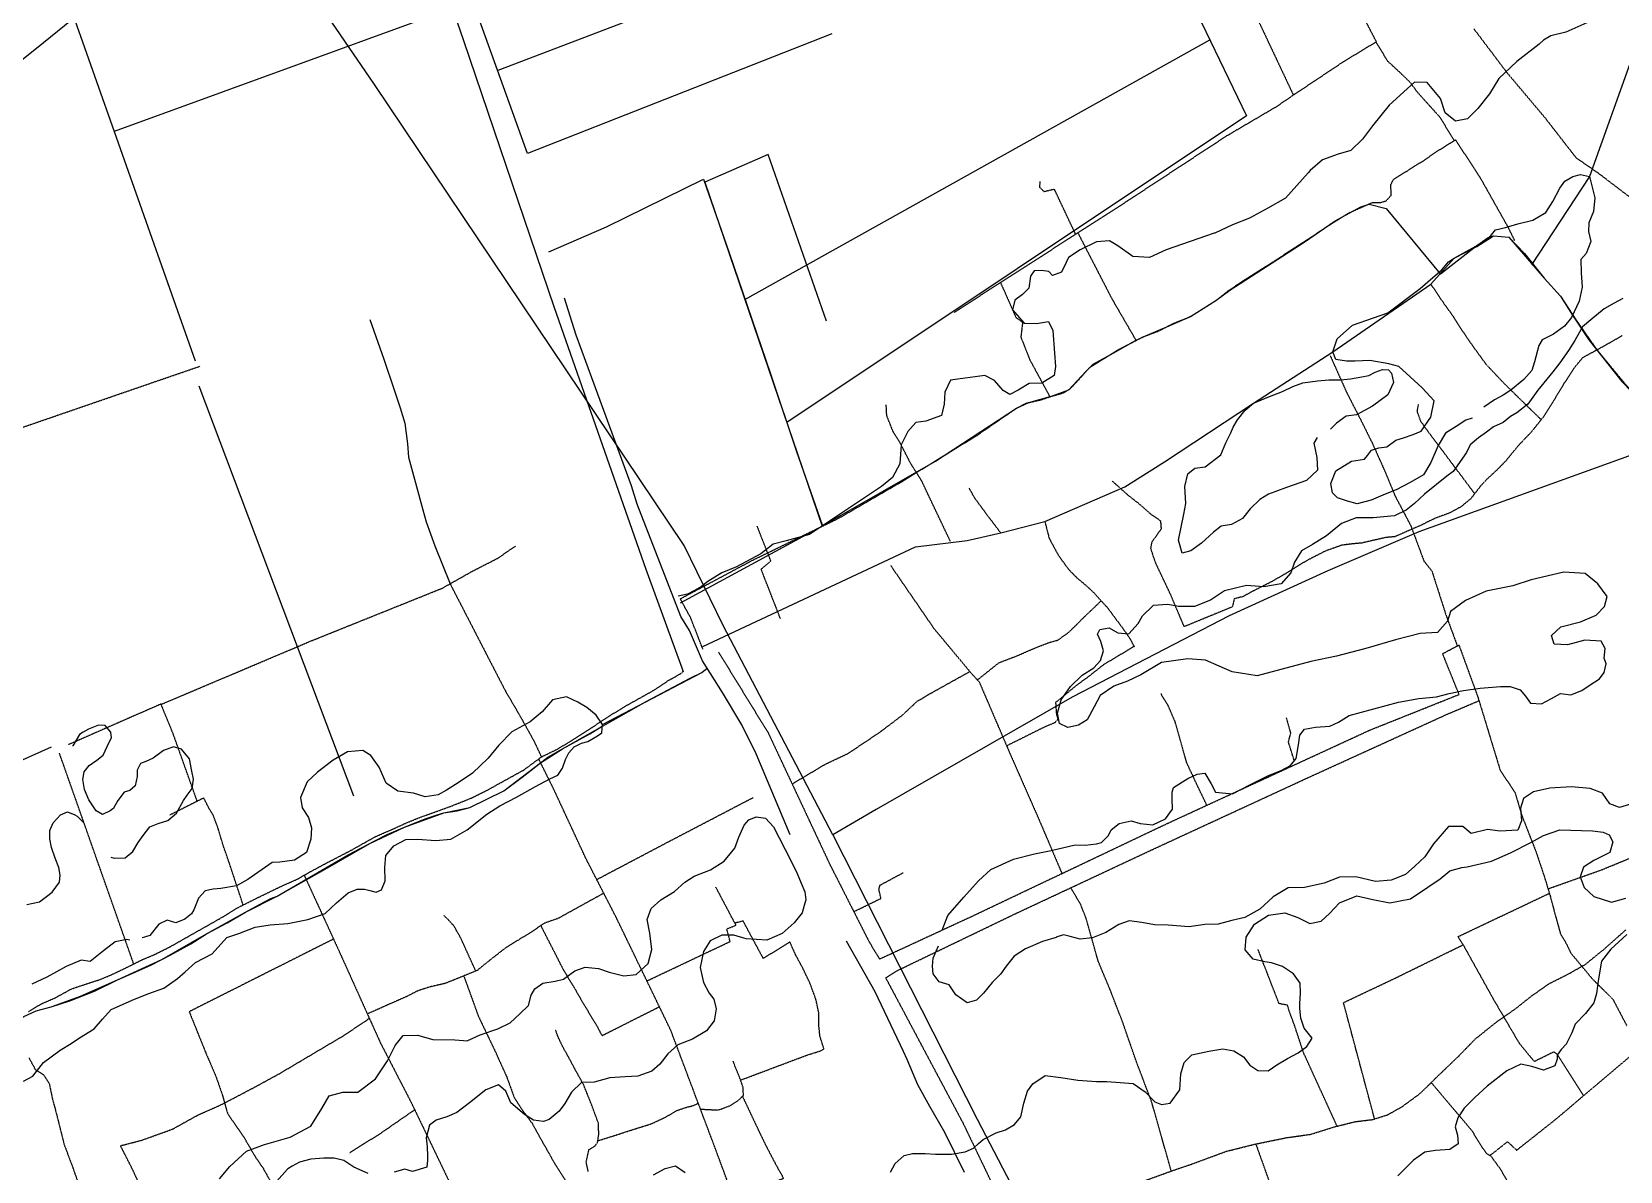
# Model space of a CAD drawing. Header units: inches. Extents: x 656613 to 663183, y 2250019 to 2254699.
# Drawn here: x 660230 to 662149, y 2251417 to 2252794 of the extents above; entities that cross this region are included whole.
import ezdxf

# ---------------------------------------------------------------- set-up
doc = ezdxf.new("R2010")
doc.units = ezdxf.units.IN
doc.header["$MEASUREMENT"] = 0
doc.linetypes.add('DASHED', pattern=[0.75, 0.5, -0.25])

msp = doc.modelspace()

# ---------------------------------------------------------------- linework, layer by layer
at = {"color": 4, "linetype": 'Continuous'}
for p, q in [((660249.2, 2252900.68), (660427.68, 2252396.09)), ((661163.8, 2252888.2), (660793.32, 2252746.77)), ((661091.74, 2252469.93), (661653.7, 2252783.92)), ((660431.97, 2252365.87), (660618.74, 2251870.36)), ((661025.89, 2252012.51), (661039.64, 2252019.28))]:
    msp.add_line(p, q, dxfattribs=at)
at = {"color": 7, "linetype": 'Continuous'}
for points in [[(659192.99, 2251953.27), (659738.78, 2252375.66), (660244.2, 2252780.6), (660330.91, 2252850.96), (660480.37, 2252970.75), (660234.54, 2253303.02), (660110.69, 2253488.84), (660027.63, 2253635.82), (659864.03, 2253927.49), (659631.25, 2254336.35)], [(660351.67, 2253826.43), (660405.2, 2253681.44), (660439.07, 2253592.67), (660486.68, 2253494.39), (660557.69, 2253341.67), (660604.2, 2253211.94), (660751.89, 2252782.88), (660861.31, 2252460.39), (660972.05, 2252144.24), (661017.11, 2252020.5)], [(662358.76, 2253030.21), (662251.82, 2252922.32), (662165.16, 2252766.22), (662112.21, 2252618.68), (662042.4, 2252512.12)], [(661198.19, 2251823.2), (661065.61, 2252076.37), (661018.34, 2252172.88), (660644.42, 2252729.72), (660479.81, 2252970.3)], [(660854.86, 2252527.83), (660924.55, 2252558.08), (661041.99, 2252615.46), (661072.78, 2252526.41), (661122.59, 2252380.11)], [(661767.38, 2252539.45), (661804.88, 2252565.1), (661835.98, 2252582.17), (661846.16, 2252585.15), (661866.72, 2252579.94), (661931.87, 2252501.06), (661932.13, 2252501.06), (661976.28, 2252535.31), (661989.8, 2252545.12), (661996.42, 2252546.86), (662014.72, 2252545.47), (662033.67, 2252525.54), (662057.4, 2252495.94), (662077.11, 2252474.23), (662091.99, 2252451.28), (662111.65, 2252421.19), (662151.54, 2252371.17), (662186.42, 2252334.89)], [(661041.14, 2252050.98), (661297.89, 2252171.2), (661360.56, 2252178.72), (661400.92, 2252188.17), (661454.18, 2252202.03), (661551.07, 2252243.89), (661598.7, 2252273.98), (661706.4, 2252344.78), (661802.22, 2252406.82), (661920.82, 2252488.5), (661948.87, 2252520.03), (661989.38, 2252542.6), (661996.42, 2252546.86), (662014.72, 2252545.47), (662057.4, 2252495.94), (662077.11, 2252474.23), (662111.65, 2252421.19), (662121.72, 2252408.97)], [(661503.77, 2252382.98), (661512.72, 2252392.06), (661536.93, 2252405.1), (661563.95, 2252420.42), (661577.96, 2252427.18), (661601.65, 2252437.18), (661630.43, 2252449.69), (661661.03, 2252468.79), (661677.87, 2252481.37), (661767.38, 2252539.45)], [(660954.94, 2252245.13), (660887.79, 2252427.07), (660874.05, 2252471.58)], [(663158.35, 2252214.33), (662563.37, 2252426.65), (661906.06, 2252189.46), (661796.02, 2252142.44), (661677.05, 2252087.88), (661487.46, 2251989.6), (661250.44, 2251854.08), (661198.19, 2251823.2), (661372.47, 2251479.92), (661524.65, 2251187.57), (661602.68, 2251048.49), (661767.86, 2250671.06), (661926.8, 2250318.31), (662027.93, 2250073.5)], [(661122.59, 2252380.11), (661153.61, 2252287.51), (661185.41, 2252196.68), (661322.02, 2252274.74), (661420.19, 2252338.84), (661434.71, 2252345.85), (661463.47, 2252353.54), (661483.07, 2252360.77), (661503.77, 2252382.98)], [(661014.38, 2252087.12), (660961.69, 2252223.01), (660954.94, 2252245.13)], [(661087.99, 2251956.19), (661064.96, 2251995.21), (661040.41, 2252033.7), (661024.7, 2252070.04), (661014.38, 2252087.12)], [(660919.57, 2251956.75), (661039.64, 2252019.28), (661046.15, 2252024.7)], [(660526.76, 2251749.07), (660584.66, 2251781.66), (660638.58, 2251812.68), (660680.41, 2251832.53), (660727.91, 2251850.04), (660759.58, 2251856.13), (660800.42, 2251876.59), (660845.03, 2251910.35), (660871.24, 2251927.25), (660904.49, 2251945.35), (660919.43, 2251954.43)], [(661146.66, 2251823.48), (661105.61, 2251921.15), (661087.99, 2251956.19)], [(660185.88, 2251581.55), (660220.38, 2251603.77), (660235.51, 2251610.61), (660253.48, 2251615.47), (660289.12, 2251628.26), (660333.76, 2251648.23), (660387.32, 2251672.62), (660441.36, 2251703.52), (660488.45, 2251729.92), (660526.76, 2251749.07)], [(661283.52, 2251561.65), (661249.26, 2251633.78), (661214.67, 2251694.97)], [(661357.17, 2251415.2), (661333.48, 2251463.61), (661315.4, 2251495.08), (661300.98, 2251521.28), (661288.01, 2251551.82), (661283.52, 2251561.65)]]:
    msp.add_lwpolyline(points, dxfattribs=at)
at = {"color": 4, "linetype": 'Continuous'}
for points in [[(661196.82, 2252791.21), (660829.33, 2252646.6), (660735.06, 2252908.85), (660640.79, 2253172.87), (660561.81, 2253398.23), (660548.55, 2253435.62), (660536.29, 2253440.07)], [(660231.45, 2253184.72), (660557.72, 2253299.54), (660639.72, 2253069.6), (660724.74, 2252832.54), (660729.23, 2252818.55), (660329.64, 2252673.25)], [(661610.98, 2252872.71), (661697.9, 2252692.02), (661142.36, 2252321.54)], [(661190.24, 2252443.95), (661119.74, 2252645.41), (661043.4, 2252611.66), (661185.07, 2252196.33), (661013.43, 2252103.2)], [(660638.62, 2252445.91), (660655.37, 2252398.1), (660668.11, 2252360.97), (660675.1, 2252339.1), (660680.83, 2252320.54), (660684, 2252295.91), (660685.18, 2252279.41), (660693.64, 2252248.65), (660702.6, 2252215.86), (660706.84, 2252201.62), (660717.09, 2252172.37), (660735.63, 2252126.63)], [(660220.38, 2251603.77), (660235.51, 2251610.61), (660253.48, 2251615.47), (660276.23, 2251622.94), (660306.03, 2251634.58), (660333.76, 2251648.23), (660353.19, 2251656.41), (660373.88, 2251665.88), (660397.31, 2251677.93), (660422.24, 2251691.79), (660441.36, 2251703.52), (660466.29, 2251717.13), (660488.45, 2251729.92), (660505.32, 2251739.08), (660519.18, 2251746.41), (660526.76, 2251749.07), (660612.6, 2251798.95), (660644.85, 2251815.97), (660659.46, 2251823.56), (660680.41, 2251832.53), (660705.41, 2251842.58), (660719.82, 2251847.38), (660727.91, 2251850.04), (660744.14, 2251852.33), (660759.58, 2251856.13), (660800.42, 2251876.59), (660822.76, 2251892.95), (660853.62, 2251917.06), (660871.24, 2251927.25), (660972.72, 2251984.49), (661025.89, 2252012.51)], [(660253.62, 2251929.05), (660009.67, 2251820.09), (659807.82, 2251728.86)]]:
    msp.add_lwpolyline(points, dxfattribs=at)
at = {"color": 7, "linetype": 'DASHED'}
for points in [[(661344.66, 2252454.58), (661553.61, 2252588.94), (661673.9, 2252667.82), (661734.53, 2252703.45), (661753.65, 2252716.52), (661815.08, 2252757.47), (661854.83, 2252781.57), (661820.91, 2252846.77), (661791.06, 2252914.74), (661768.42, 2252954.23), (661703.7, 2252915.07), (661669.58, 2252897.28), (661754.53, 2252717.11)], [(661972.5, 2252797.28), (662012.34, 2252744.48), (662059.02, 2252689.09), (662096.09, 2252641.37), (662122.15, 2252623.43), (662160.84, 2252593.98), (662207.53, 2252540.37), (662285.25, 2252448.21), (662338.44, 2252376.53), (662364.76, 2252358.84), (662413.13, 2252285.92), (662478.52, 2252215.42), (662538.85, 2252147.75), (662630.23, 2252044.58), (662700.42, 2251966.69), (662708.76, 2251959.27), (662717.88, 2251955.91), (662727.77, 2251952.54), (662735.37, 2251948.43), (662754.61, 2251937.38), (662781.97, 2251923.74)], [(661854.18, 2252781.18), (661868.41, 2252758.13), (661885.34, 2252742.54), (661895.45, 2252732.57), (661905.03, 2252719.82), (661931.53, 2252690.45), (661948.84, 2252661.94)], [(661041.08, 2252047.6), (661026.3, 2252085.51), (661013.74, 2252108.43), (661100.56, 2252154.78), (661204.67, 2252205.58), (661280.83, 2252249.72), (661372.28, 2252305.94), (661418.67, 2252337.86), (661431.66, 2252344.87), (661449.96, 2252349.06), (661460.39, 2252352.54), (661476.41, 2252357.26), (661484.82, 2252362.28), (661494.78, 2252372.61), (661508.06, 2252387.75), (661525.64, 2252398.54), (661544.24, 2252410.09), (661573.27, 2252425.12), (661591.85, 2252432.1), (661609.93, 2252441.37), (661629.52, 2252449.1), (661660.61, 2252468.43), (661675.4, 2252480.26), (661691.46, 2252491.06), (661722.8, 2252510.9), (661808.44, 2252566.66), (661822.2, 2252574.95), (661850.2, 2252587.45), (661860.36, 2252587.38), (661866.72, 2252589.37), (661872.6, 2252595.92), (661872.41, 2252609.12), (661875.5, 2252615.19), (661894.1, 2252626.74), (661913.98, 2252639.3), (661926.47, 2252648.1), (661938.19, 2252655.38), (661944.31, 2252659.15), (661950.42, 2252662.91), (661979.64, 2252618.3), (662014.34, 2252556.64), (662021.88, 2252540.86)], [(661491.38, 2252548.93), (661465.83, 2252603.23), (661453.37, 2252600.27), (661448.07, 2252605.64), (661448.62, 2252612.74)], [(661494.12, 2252550.69), (661535.18, 2252471.06), (661564.48, 2252420.57)], [(661400.65, 2252490.58), (661419.28, 2252448.49), (661427.37, 2252442.6), (661425.24, 2252424.6), (661436.26, 2252396.86), (661460.39, 2252352.54)], [(662053.92, 2252324.91), (662010, 2252367.85), (661987.52, 2252391.6), (661964.34, 2252423.74), (661948.22, 2252448.97), (661936.63, 2252465.04), (661920.82, 2252488.5)], [(662151.78, 2252426.27), (662130.13, 2252413.98), (662124.27, 2252410.73), (662103.89, 2252399.7), (662094.17, 2252387.83), (662081.36, 2252368.38), (662069.83, 2252349.17), (662057.53, 2252329.45), (662042.7, 2252310.77), (662026.6, 2252293.88), (662011.52, 2252275.45), (662001.3, 2252264.87), (661989.3, 2252253.78), (661980.62, 2252244.7), (661969.36, 2252229.81), (661956.86, 2252219.49), (661942.34, 2252211.72), (661926.31, 2252205.99), (661918.42, 2252202.24), (661909.25, 2252197.48), (661902.12, 2252194.48), (661877.17, 2252183.48), (661866.25, 2252182.54), (661837.26, 2252175.89), (661827.1, 2252174.94), (661813.12, 2252173.26), (661793.53, 2252166.29), (661770.86, 2252154.77), (661743.6, 2252137.95), (661727.3, 2252128.68), (661703.61, 2252116.66), (661693.68, 2252111.14), (661683, 2252108.42), (661680.92, 2252098.79), (661622.64, 2252074.83), (661606.34, 2252113.26), (661594.8, 2252137.7), (661588.27, 2252151.45), (661585.27, 2252160.1), (661582.28, 2252169.51), (661583.84, 2252177.62), (661588.45, 2252183.68), (661595.1, 2252193.28), (661594.39, 2252202.42), (661582.5, 2252210.62), (661567.34, 2252223.92), (661556.22, 2252232.37), (661535.76, 2252250.67)], [(662396.1, 2252102.78), (662320.88, 2252186.55), (662239.36, 2252280.5), (662157.04, 2252366.09), (662121.72, 2252408.97), (662097.02, 2252444.41)], [(659649.83, 2252106.85), (659684.41, 2252119.27), (659811.19, 2252170.34), (659880.17, 2252194.32), (659946.6, 2252216.29), (660182.33, 2252303.05), (660433.34, 2252389.47)], [(661799.13, 2252402.01), (661818.71, 2252358.23), (661835.55, 2252325.38), (661850.11, 2252296.09), (661865.92, 2252260.71), (661877.19, 2252233.23), (661896.29, 2252197.06), (661912.31, 2252154.06), (661921.89, 2252142.07), (661938.87, 2252088.91), (661952.63, 2252051.54)], [(661340.09, 2252177.9), (661305.21, 2252251.33), (661291.87, 2252272.49), (661279.31, 2252296.93), (661271.25, 2252309.67), (661263.24, 2252329.52), (661262.55, 2252342.72)], [(661973.65, 2252235.48), (661918.25, 2252309.34), (661908.67, 2252322.6), (661904.67, 2252333.54), (661904.69, 2252337.6), (661905.74, 2252343.68)], [(661400.92, 2252188.17), (661383.44, 2252211.21), (661369.58, 2252230.09), (661362.79, 2252242.31)], [(661134.75, 2252084.5), (661111.42, 2252144.3), (661123.15, 2252154.12), (661106.62, 2252196.35)], [(661454.18, 2252202.03), (661459.45, 2252181.51), (661470.51, 2252161.14), (661483.11, 2252143.79), (661492.96, 2252133.83), (661504.58, 2252124.11), (661513.17, 2252116.18), (661519.99, 2252108.52), (661530.33, 2252097.29), (661542.68, 2252080.45), (661551.5, 2252068.47), (661557.8, 2252059.03), (661562.07, 2252050.89), (661525.13, 2252028.81), (661505.75, 2252013.46), (661494.53, 2252005.42), (661484.84, 2251997.62), (661467.24, 2251983.02), (661468.18, 2251969.06), (661469.93, 2251962.96), (661466.35, 2251958.67), (661454.64, 2251953.93), (661408.1, 2251930.78)], [(660386.45, 2251980.92), (660566.62, 2252057.16), (660726.06, 2252121.23), (660762.1, 2252141.57), (660785.06, 2252153.34), (660794.14, 2252158.04), (660806.71, 2252166.86), (660814.76, 2252172.06)], [(661268.01, 2252148.57), (661320.22, 2252072.59), (661365.37, 2252018.48), (661374.96, 2252008.01), (661413.07, 2251919.19), (661446.92, 2251842.33), (661474.92, 2251776.54)], [(660735.63, 2252126.63), (660802.39, 2251997.17), (660819.67, 2251967.71), (660830.94, 2251947.56), (660837.24, 2251935.97), (660845.99, 2251917.45)], [(661372.77, 2252010.41), (661398.7, 2252031.2), (661420.33, 2252039.42), (661440.18, 2252048.17), (661457.99, 2252055.15), (661469.94, 2252058.62), (661482.69, 2252067.67), (661492.13, 2252076.74), (661500.82, 2252085.56), (661522.31, 2252106)], [(661060.08, 2252043.9), (661120.21, 2251946), (661194.31, 2251787.87), (661241.9, 2251694.11), (661254.46, 2251673.21), (661365.05, 2251724.36), (661602.36, 2251837.07), (661847.08, 2251949.9), (661954.78, 2251992.89), (661934.89, 2252042.12), (661954.57, 2252052.57), (661977.75, 2251988.91), (662004.38, 2251901.42), (662022.39, 2251874.26), (662030.47, 2251846.95), (662047.74, 2251802.76), (662057.64, 2251773.19), (662064.64, 2251750.18), (662071.69, 2251723.61), (662077.1, 2251704.14), (662084.17, 2251692.05), (662089.96, 2251680.2), (662115.92, 2251649.09), (662140.5, 2251624.81), (662157.31, 2251592.8)], [(660226.12, 2251609.7), (660242.23, 2251619.36), (660257.62, 2251625.95), (660278.27, 2251637.2), (660298.24, 2251643.86), (660312.4, 2251648.4), (660325.27, 2251653.69), (660346.2, 2251663.67), (660363.85, 2251672.58), (660377.98, 2251678.39), (660397.39, 2251688.1), (660458.32, 2251722.59), (660478.7, 2251735.11), (660503.9, 2251747.7), (660530.38, 2251760.56), (660551.57, 2251770.04), (660565.16, 2251777.88), (660587.58, 2251789.91), (660615.55, 2251804.33), (660645.27, 2251821.05), (660664.7, 2251829.49), (660683.87, 2251838.17), (660698.77, 2251844.25), (660716.71, 2251850.63), (660737.17, 2251858.07), (660761.67, 2251867.85), (660781.08, 2251877.56), (660795.18, 2251885.4), (660824.65, 2251901.62), (660845.99, 2251917.45), (660865.4, 2251926.9), (660885.28, 2251938.9), (660907.41, 2251953.22), (660927.77, 2251966.76), (660950.17, 2251980.32), (660970.82, 2251991.83), (660981.39, 2251997.84), (660991.2, 2252004.34), (661000.25, 2252010.33), (661007.81, 2252014.26), (661013.85, 2252017.91), (661017.11, 2252020.5)], [(661148.91, 2251884.74), (661188.83, 2251908.56), (661215.81, 2251921.31), (661237.21, 2251935.37), (661256.32, 2251948.44), (661267.03, 2251956.48), (661282.58, 2251968.3), (661299.68, 2251984.43), (661313.95, 2251992.95), (661363.61, 2252020.59)], [(661276.06, 2251659.31), (661416.91, 2251727.16), (661584.31, 2251805.56), (661771.19, 2251891.88), (661940.41, 2251969.06), (661978.84, 2251985.33)], [(661649.96, 2251859.01), (661637.33, 2251885.42), (661625.79, 2251910.12), (661618.82, 2251934.53), (661611.59, 2251960.21), (661602.57, 2251980.82), (661594.26, 2251994.08)], [(660430.04, 2251863.86), (660400.85, 2251945.77), (660386.27, 2251981.36), (660273.99, 2251932.04)], [(661755.68, 2251912.65), (661748.58, 2251935.41), (661751.43, 2251946.3), (661746.2, 2251964.61)], [(660353.35, 2251667.28), (660285.37, 2251860.13), (660263.45, 2251922.29)], [(661133.11, 2251214.06), (661098.85, 2251329.13), (661054.66, 2251448.08), (661002.24, 2251587.22), (660936.4, 2251723.37), (660899.6, 2251794.95), (660861.09, 2251877.92), (660842.72, 2251915.02)], [(660485.56, 2251738.53), (660468.81, 2251789.35), (660461.33, 2251810.82), (660454.86, 2251832.56), (660449.55, 2251846.45), (660443.53, 2251856.77), (660438, 2251867.86), (660396.89, 2251847.19)], [(660912.8, 2251769.27), (660998.49, 2251814.44), (661101.79, 2251868.33)], [(662062.24, 2251758.05), (662127.12, 2251781.05), (662177.27, 2251801.76), (662224.89, 2251823.77), (662234.33, 2251810.46)], [(660559.35, 2251774.52), (660600.84, 2251684.17), (660651.33, 2251572.14), (660688.68, 2251499.8), (660752.76, 2251366.39), (660760.58, 2251355.58), (660767.29, 2251349.59), (660774.53, 2251342.59), (660779.06, 2251330.72), (660828.1, 2251228.82), (660874.71, 2251121.05)], [(661223.44, 2251730.48), (661256.23, 2251746.46), (661253.75, 2251757.39), (661255.05, 2251762.46), (661283.06, 2251777.49)], [(660973.45, 2251646.76), (661073.99, 2251694.42), (661069.93, 2251709.6), (661081.05, 2251714.08), (661056.63, 2251760.19)], [(661606.99, 2251417.09), (661583.49, 2251500.04), (661565.4, 2251547.77), (661547.77, 2251598.3), (661533.16, 2251635.93), (661518.86, 2251670.25), (661510.48, 2251699.59), (661504.27, 2251721.85), (661497.62, 2251739.02), (661485.67, 2251759.36)], [(660921.28, 2251752.78), (660866.21, 2251722.34), (660849.51, 2251716.5), (660833.41, 2251705.6), (660818.56, 2251696.5), (660801.19, 2251685.57), (660783.36, 2251671.6), (660768.3, 2251659.44), (660754.65, 2251653.91), (660730.14, 2251643.9), (660710.38, 2251639.29), (660696.47, 2251634.77), (660683.1, 2251627.97), (660635.66, 2251606.91)], [(661852.68, 2251480.04), (661815.09, 2251620.53), (661878.72, 2251650.67), (661959.75, 2251690.47), (661953.48, 2251700.28), (662063.89, 2251752.62)], [(660766.62, 2251658.77), (660748.31, 2251699.01), (660740.19, 2251713.37), (660733.19, 2251720.88), (660727.51, 2251726.39)], [(661086.56, 2251526.95), (661167.58, 2251557.41), (661183.02, 2251562.2), (661187.31, 2251564.55), (661182.47, 2251580.23), (661180.96, 2251594.68), (661180.98, 2251608.65), (661177.67, 2251624.34), (661170.48, 2251644.04), (661162.05, 2251661.69), (661153.38, 2251677.82), (661149.43, 2251686.39), (661146.25, 2251693.71), (661114.02, 2251673.94), (661089.61, 2251719.28), (661079.71, 2251716.6)], [(660594.77, 2251697.4), (660420.41, 2251609.63), (660440.3, 2251560.16), (660452.47, 2251531.9), (660460.48, 2251508.91), (660465.35, 2251491.21), (660466.96, 2251486.16), (660485.98, 2251458.76), (660500.64, 2251433.59), (660509.24, 2251421.27), (660554.58, 2251340.19), (660566.98, 2251313.45), (660574.96, 2251292.24), (660582.57, 2251278.39), (660596.74, 2251251.69), (660611.61, 2251260.28), (660624.28, 2251263.01), (660631.07, 2251267.68), (660642.94, 2251272.68)], [(660845.2, 2251713.58), (660872.58, 2251659.97), (660885.91, 2251638.07), (660894.56, 2251622.96), (660906.59, 2251602.83), (660911.82, 2251594.52), (660919.17, 2251580.67), (660988.52, 2251615.6)], [(661567.79, 2251402.8), (661606.99, 2251417.09), (661631.28, 2251425.32), (661673.51, 2251440.93), (661707.98, 2251449.56), (661746.78, 2251457.49), (661775.47, 2251461.47), (661776.22, 2251461.74), (661803.31, 2251470.26), (661829.16, 2251476.74), (661850.49, 2251479.33), (661868.72, 2251485.19), (661885.86, 2251494.84), (661907.49, 2251510.65), (661928.77, 2251531.53), (661954.33, 2251556.04), (661974.35, 2251576.65), (662000.22, 2251597.35), (662022.61, 2251612.92), (662043.21, 2251629.22), (662063.59, 2251643.49), (662086.56, 2251655), (662107.23, 2251666.74), (662129.59, 2251684.84), (662156.43, 2251708.61)], [(661807.38, 2251471.28), (661766.98, 2251559.63), (661756.27, 2251591.98), (661749.34, 2251610.92), (661747.45, 2251617.5), (661737.24, 2251619.38), (661711.74, 2251685.03)], [(661959.68, 2251690.43), (661996.47, 2251624.21), (662027.36, 2251571.59), (662045.54, 2251549.51), (662069.26, 2251561.28), (662073.39, 2251558.04), (662105.24, 2251508.13)], [(661276.06, 2251659.31), (661261.96, 2251650.47), (661355.43, 2251474.85), (661422.61, 2251334.9)], [(660752.12, 2251652.88), (660769.72, 2251604.36), (660790.79, 2251560.24), (660804, 2251530.98), (660813.06, 2251505.98), (660823.5, 2251489.88), (660834.69, 2251474.81), (660845.96, 2251454.41), (660856.18, 2251436.53), (660861.69, 2251426.45), (660877.54, 2251401.68)], [(660451.42, 2251195.45), (660448.97, 2251221.59), (660436.65, 2251243.5), (660418.59, 2251274.46), (660405.42, 2251301.44), (660392.99, 2251330.45), (660380.32, 2251358.45), (660367.47, 2251381.87), (660359.23, 2251403.33), (660351.84, 2251419.21), (660337.38, 2251447.69), (660362.46, 2251454.15), (660400.13, 2251467.66), (660431.12, 2251484.87), (660457.38, 2251496.43), (660475.03, 2251505.57), (660501.26, 2251519.41), (660529.49, 2251534.81), (660607.32, 2251580.9), (660638.09, 2251601.53)], [(660902.55, 2251416.64), (660900.07, 2251428.03), (660903.38, 2251443.06), (660910.44, 2251447.23), (660913.68, 2251451.34), (660915.29, 2251461.27), (660914.81, 2251474.97), (660906.02, 2251498.71), (660896.74, 2251521.68), (660885.99, 2251541.07), (660878.38, 2251555.43), (660871.56, 2251567.52), (660865.76, 2251579.88), (660863.09, 2251587.71)], [(661921.09, 2251524), (661970.05, 2251466.11), (661982.34, 2251445.97), (661988.07, 2251438.18), (661991.93, 2251435.7), (662013.28, 2251452.52), (662024.39, 2251442.27), (662071.12, 2251479.28), (662174.19, 2251566.45)], [(660226.83, 2251553.82), (660234.44, 2251539.71), (660244.21, 2251533.51), (660251.26, 2251522.95), (660255.14, 2251504.21), (660260.3, 2251484.98), (660269.31, 2251449.04), (660279.96, 2251420.75), (660289.86, 2251391.94), (660303.97, 2251361.39), (660296.81, 2251372.48)], [(661038.15, 2251491.91), (661059.8, 2251490.81), (661074.46, 2251496.36), (661084.53, 2251503.11), (661090.04, 2251508.53), (661089.62, 2251518.42), (661084.82, 2251531.81), (661080.32, 2251542.41), (661077.65, 2251549.99)], [(661088.89, 2251507.4), (661108.55, 2251465.63), (661117.51, 2251447.23), (661125.39, 2251432.11), (661131.42, 2251420.77), (661135.35, 2251414.22), (661138.51, 2251407.92), (661114.22, 2251399.69), (661116.66, 2251390.59)], [(660692.88, 2251491.06), (660651.5, 2251462.47), (660613.99, 2251438.81)], [(660914.05, 2251453.66), (660933.63, 2251459.76), (660956.4, 2251467.2), (660978.67, 2251474.13), (660996.09, 2251482.26), (661009.95, 2251490.34), (661020.83, 2251494.05), (661029.44, 2251496.21), (661035.47, 2251499.01)], [(661709.1, 2251449.79), (661734.06, 2251380.1), (661694.38, 2251363.78), (661697.56, 2251340.46), (661683.93, 2251333.91), (661631.18, 2251307.49), (661590.35, 2251299.27), (661563.47, 2251294.05), (661546.55, 2251286.44), (661533.44, 2251279.14), (661479.3, 2251260.57), (661461.25, 2251253.72)], [(662053.78, 2251288.66), (662025.23, 2251375.75), (662017.53, 2251395.44), (662010.94, 2251409.06), (662003.88, 2251420.64), (661992.53, 2251436.18)]]:
    msp.add_lwpolyline(points, dxfattribs=at)
at = {"color": 1, "linetype": 'Continuous'}
for points in [[(662108.93, 2252804.49), (662083.72, 2252793.24), (662065.66, 2252788.79), (662056.74, 2252783.27), (662051.89, 2252778.98), (662051.38, 2252778.48), (662024.6, 2252757.85), (662002.9, 2252736.92), (661991.37, 2252718.73), (661977.55, 2252700.8), (661964.79, 2252688.45), (661950.55, 2252685.5), (661937.91, 2252695.74), (661932.16, 2252712.78), (661916.01, 2252732.18), (661901.03, 2252732.79), (661870.15, 2252705.08), (661849.95, 2252680.08), (661837.93, 2252663.92), (661824.14, 2252650.06), (661808.62, 2252645.59), (661789.54, 2252638.87), (661774.99, 2252625.77), (661772.43, 2252622.99), (661745.09, 2252592.72), (661723.7, 2252580.43), (661701.54, 2252568.4), (661681.18, 2252560.42), (661659.54, 2252550.41), (661659.03, 2252550.16), (661658.77, 2252550.16)], [(661970.66, 2252326.75), (661963.03, 2252324.26), (661951.3, 2252316.47), (661938.3, 2252308.44), (661929.59, 2252293.78), (661920.59, 2252273.28), (661911.87, 2252258.11), (661895.82, 2252249.09), (661878.76, 2252240.32), (661865.27, 2252235.08), (661848.72, 2252227.84), (661831.43, 2252223.39), (661820.02, 2252226.51), (661807.85, 2252230.4), (661801.79, 2252236.53), (661799.82, 2252247.71), (661805.74, 2252262.9), (661824.86, 2252274.95), (661840.36, 2252277.13), (661844.19, 2252281.42), (661849.05, 2252288.23), (661857.96, 2252290.97), (661867.36, 2252292.17), (661878.32, 2252299.96), (661887.48, 2252302.95), (661899.44, 2252306.93), (661908.86, 2252311.18), (661920.64, 2252328.1), (661924.81, 2252347.61), (661910.16, 2252363.45), (661895.76, 2252376.74), (661882.12, 2252389.27), (661869.95, 2252392.4), (661846.86, 2252396.36), (661829.08, 2252395.47), (661818.92, 2252395.54), (661805.98, 2252397.66), (661802.22, 2252406.82), (661807.39, 2252422.52), (661826.02, 2252439.14), (661851.21, 2252448.11), (661868.51, 2252453.83), (661907.78, 2252483.26), (661923.09, 2252496.6), (661934.06, 2252505.92), (661941.99, 2252515.51), (661948.87, 2252520.03), (661976.12, 2252534.06), (661989.38, 2252542.6), (661998.58, 2252554.21), (662010.79, 2252556.92), (662025.8, 2252561.39), (662043.86, 2252565.84), (662059.4, 2252575.12), (662067.85, 2252588.52), (662076.33, 2252604.7), (662082.47, 2252613.04), (662092.4, 2252618.55), (662101.31, 2252621.29), (662112.21, 2252618.68), (662118.93, 2252593), (662117.31, 2252576.51), (662111.65, 2252562.59), (662111.08, 2252552.18), (662113.81, 2252540.24), (662108.4, 2252525.81), (662102.01, 2252518.49), (662102.43, 2252502.24), (662103.6, 2252484.98), (662099.95, 2252468), (662090.44, 2252448.26), (662082.26, 2252437.91), (662068.74, 2252428.11), (662055.25, 2252421.35), (662051.14, 2252414.52), (662045.95, 2252394.76), (662042.59, 2252384.12), (662033.14, 2252373.53), (662017.32, 2252360.44), (662008.15, 2252354.66), (661997.45, 2252348.9), (661991.07, 2252344.37), (661984.7, 2252339.85)], [(661658.77, 2252550.16), (661601.02, 2252530.25), (661580.66, 2252520.74), (661560.6, 2252521.89), (661542.39, 2252534.96), (661532.27, 2252540.86), (661516.52, 2252539.96), (661496.91, 2252530.19), (661482.64, 2252520.9), (661480.07, 2252514.82), (661474.42, 2252503.19), (661463.48, 2252499.2), (661459.19, 2252504.05), (661450.06, 2252505.13), (661441.42, 2252504.93), (661436.82, 2252498.37), (661434.96, 2252483.92), (661427.3, 2252476.1), (661418.12, 2252469.31), (661415.26, 2252457.66), (661429.39, 2252441.57), (661444.12, 2252440.97), (661458.86, 2252443.4), (661463.88, 2252432.71), (661465.76, 2252405.29), (661467.19, 2252389.29), (661465.36, 2252378.39), (661450.58, 2252368.85), (661435.34, 2252368.7), (661422.09, 2252360.67), (661411.91, 2252355.41), (661404.06, 2252360.29), (661393.47, 2252372.28), (661381.57, 2252378.46), (661340.4, 2252372.64), (661333.21, 2252357.98), (661332.63, 2252343.51), (661329.51, 2252330.09), (661310.43, 2252323.11), (661298.23, 2252321.42), (661288.52, 2252310.57), (661280.82, 2252294.38), (661278.91, 2252271.56), (661270.19, 2252255.12), (661256.93, 2252244.3), (661170.04, 2252186.03), (661141.81, 2252178.35), (661126.05, 2252174.65), (661111.01, 2252162.83), (661081.73, 2252147.3), (661063.92, 2252139.81), (661047.11, 2252129.27), (661039.2, 2252123.23), (661031.05, 2252118.46), (661022.4, 2252113.96), (661011.22, 2252111.5)], [(662152.54, 2252471.19), (662142.1, 2252465.68), (662130.12, 2252458.91), (662114.05, 2252445.57), (662103.84, 2252437.26), (662094.61, 2252420.57), (662087.17, 2252408.44), (662076.68, 2252393.54), (662067.98, 2252382.68), (662050.08, 2252360.47), (662037.8, 2252343.8), (662024.53, 2252332.98), (662016.89, 2252328.72), (662007.96, 2252321.42), (661996.5, 2252316.42), (661988.09, 2252309.88), (661978.14, 2252302.84), (661968.19, 2252294.53), (661963.57, 2252285.17), (661947.7, 2252262.44), (661939.79, 2252256.65)], [(661783.37, 2252303.4), (661779.26, 2252296.32), (661782.72, 2252279.04), (661783.66, 2252263.81), (661770.38, 2252251.46), (661746.21, 2252243), (661724.33, 2252235.03), (661713.88, 2252228.5), (661702.39, 2252217.16), (661693.19, 2252205.55), (661679.94, 2252198.28), (661667.23, 2252196.34), (661658.05, 2252188.79), (661643.51, 2252175.69), (661630.5, 2252166.39), (661620.33, 2252163.67), (661615.85, 2252179.18), (661622.11, 2252210.6), (661624.73, 2252223.78), (661623.57, 2252244.09), (661627.21, 2252259.29), (661635.63, 2252266.34), (661648.08, 2252268.03), (661666.69, 2252282.37), (661673.12, 2252296.79), (661678.78, 2252309.19), (661681.61, 2252315.77), (661686.99, 2252324.61), (661696.19, 2252336.48), (661706.4, 2252344.78), (661725.74, 2252352.77), (661741.27, 2252359.01), (661754, 2252365.02), (661765.96, 2252369.5), (661783.49, 2252371.67), (661797.21, 2252372.84), (661811.43, 2252373), (661823.63, 2252374.19), (661837.1, 2252376.63), (661845.74, 2252378.1), (661853.38, 2252382.11), (661862.29, 2252385.6), (661869.65, 2252385.04), (661872.93, 2252381.21), (661875.66, 2252369.77), (661868.72, 2252355.1), (661850.11, 2252341.27), (661831, 2252330.74), (661818.3, 2252329.05), (661806.57, 2252320.75), (661799.42, 2252313.44)], [(661939.79, 2252256.65), (661913.01, 2252234.76), (661900.76, 2252223.67), (661890.81, 2252215.37), (661876.55, 2252208.61), (661850.89, 2252206.5), (661830.32, 2252206.39), (661812.76, 2252199.4), (661794.64, 2252184.55), (661777.83, 2252174.01), (661764.32, 2252166.24), (661755.87, 2252152.84), (661751.48, 2252139.93), (661739.98, 2252126.56), (661718.89, 2252122.9), (661697.82, 2252124.56)], [(661330, 2251708.15), (661337.04, 2251725.98), (661356.52, 2251748.11), (661374.01, 2251767.67), (661388.79, 2251781.35), (661416.32, 2251793.94), (661441.66, 2251800.16), (661461.69, 2251804.52), (661490.83, 2251811.3), (661502.8, 2251810.71), (661516.51, 2251812.44), (661522.85, 2251814.05), (661531.11, 2251822.3), (661534.3, 2251829.46), (661544.1, 2251836.97), (661558.55, 2251840.23), (661569.29, 2251837.09), (661584.58, 2251835.54), (661599.98, 2251842.62), (661608.44, 2251854.17), (661608.24, 2251866.87), (661608.1, 2251875), (661609.54, 2251880.35), (661627.17, 2251891.53), (661638.28, 2251896.77), (661647.42, 2251897.67), (661655.01, 2251884.83), (661660.27, 2251874.75), (661681.17, 2251872.77), (661702.11, 2251883.75), (661724.57, 2251895), (661739.74, 2251901.07), (661751.09, 2251907.08), (661758.07, 2251915.56), (661760.86, 2251931.86), (661762.45, 2251943.56), (661767.92, 2251951.01), (661781.11, 2251953.49), (661798.4, 2251954.51), (661809.26, 2251959.5), (661822.11, 2251967.31), (661881.65, 2251983.43), (661906.01, 2251987.85), (661927.35, 2251989.94), (661942.8, 2251994.24), (661960.05, 2251997.54), (661980.11, 2252000.38), (662004.76, 2252002.52), (662016.47, 2252002.44), (662028.75, 2251998.56), (662034.98, 2251991.03), (662040.98, 2251982.23), (662054.22, 2251981.41), (662066.33, 2251987.94), (662077.18, 2251993.94), (662089.93, 2251992.35), (662103.07, 2251997.88), (662113.14, 2252004.63), (662124.47, 2252011.91), (662130.2, 2252019.62), (662132.32, 2252030.06), (662129.92, 2252036.63), (662131.25, 2252048.33), (662126.27, 2252057.4), (662106.66, 2252058.38), (662085.88, 2252053), (662069.83, 2252053.77), (662066.35, 2252064.14), (662077.89, 2252074.72), (662101.46, 2252080.66), (662120.41, 2252088.81), (662130.42, 2252099.12), (662133.79, 2252111.11), (662122.59, 2252126.69), (662107.12, 2252138.91), (662081.38, 2252140.81), (662041.83, 2252131.59), (662019.81, 2252124.15), (661987.35, 2252117.58), (661962.59, 2252106.54), (661944.48, 2252093.32), (661940.61, 2252081.32), (661928.87, 2252067.69), (661907.77, 2252066.36), (661878.11, 2252059.06), (661842.15, 2252048.62), (661806.68, 2252039.21), (661775.49, 2252032.65), (661710.88, 2252015.44), (661680.52, 2252020.32), (661664.88, 2252027.2), (661648.48, 2252034.33), (661626.82, 2252036.04), (661595.09, 2252031.5), (661570.4, 2252016.66), (661554.25, 2252008.8), (661537.8, 2252002.97), (661520.94, 2251991.55), (661514.04, 2251977.99), (661505.4, 2251962.11), (661494.82, 2251955.61), (661494.82, 2251955.61), (661482.14, 2251953.13), (661472.14, 2251957.81), (661469.38, 2251970.47), (661473.96, 2251986.28), (661485.39, 2252002.7), (661499.16, 2252016.12), (661513.26, 2252025.21), (661521.52, 2252033.97), (661525.14, 2252045.71), (661521.9, 2252056.83), (661517.69, 2252065.66), (661520.64, 2252071.55), (661531.81, 2252073.23), (661542.6, 2252067.3), (661555.84, 2252066.23), (661567.09, 2252078.58), (661572.28, 2252088.06), (661572.78, 2252088.32)], [(661697.82, 2252124.56), (661671.12, 2252118.15), (661654.55, 2252106.84), (661635.21, 2252099.11), (661615.91, 2252099.24), (661602.98, 2252101.61), (661584.94, 2252100.21), (661572.28, 2252088.06)], [(660415.46, 2251657.64), (660427.81, 2251669.15), (660447.99, 2251679.35), (660465.72, 2251699.16), (660480.39, 2251704.2), (660500.11, 2251711.6), (660518.37, 2251714.67), (660539.71, 2251716), (660563.79, 2251721.18), (660584.53, 2251728.34), (660598.56, 2251740.99), (660612.34, 2251753.38), (660623.21, 2251757.6), (660632.12, 2251757.48), (660638.5, 2251756.05), (660646.42, 2251753.88), (660652.73, 2251757.02), (660657.13, 2251767.75), (660656.6, 2251783.99), (660658.15, 2251798.49), (660667.62, 2251810.06), (660681.99, 2251817.63), (660696.23, 2251818.1), (660718.38, 2251816.65), (660736.67, 2251818.19), (660756.33, 2251829.4), (660779.93, 2251848.28), (660795.53, 2251858.16), (660815.96, 2251868.87), (660838.9, 2251881.66), (660856.04, 2251891.05), (660865.89, 2251895.26), (660871.6, 2251903.98), (660874.99, 2251914.19), (660878.93, 2251922.37), (660885.67, 2251929.58), (660894.5, 2251934.03), (660902.1, 2251935.92), (660913.69, 2251942.95), (660918.97, 2251946.58), (660919.57, 2251956.75), (660912.26, 2251968.06), (660900.66, 2251977.29), (660889.87, 2251983.48), (660876.28, 2251990.13), (660859.55, 2251986.58), (660846.82, 2251971.92), (660832.26, 2251959.77), (660810.08, 2251947.76), (660794.32, 2251931.53), (660781.61, 2251915.85), (660762.57, 2251897.8), (660745.21, 2251886.11), (660731.37, 2251877.27), (660721.29, 2251871.54), (660705.31, 2251869.02), (660691.49, 2251873.64), (660672.38, 2251876.15), (660658.23, 2251885.59), (660650.02, 2251905.02), (660639.87, 2251919.09), (660630.36, 2251925.3), (660611.81, 2251923.75), (660594.44, 2251913.34), (660575.34, 2251898.84), (660562.81, 2251887.48), (660554.74, 2251868.32), (660556.72, 2251855.9), (660564.55, 2251844.34), (660568.32, 2251831.7), (660567.53, 2251817.97), (660562.2, 2251801.9), (660547.6, 2251792.54), (660530.09, 2251790.25), (660520.68, 2251789.86), (660491.26, 2251769.37), (660477.41, 2251761.54), (660458.63, 2251758.47), (660449.49, 2251757.83), (660439.61, 2251755.65), (660431.61, 2251746.9), (660430.16, 2251742.56), (660426, 2251732.6), (660423.03, 2251727.73), (660415.25, 2251721.52), (660404.13, 2251717.04), (660393.65, 2251720.19), (660383.56, 2251715.22), (660372.85, 2251701.6), (660366.53, 2251699.48), (660363.49, 2251698.67), (660363.49, 2251698.67)], [(660325.76, 2251796.12), (660329.84, 2251795.17), (660343.06, 2251795.36), (660352.35, 2251803.12), (660358.78, 2251813.88), (660364.74, 2251822.6), (660372.96, 2251832.87), (660382.82, 2251836.83), (660394.45, 2251840.55), (660404.99, 2251849.6), (660413.64, 2251864.71), (660417.85, 2251871.37), (660424.08, 2251879.33), (660425.67, 2251890.53), (660423.73, 2251900.4), (660420.69, 2251915.09), (660411.08, 2251926.62), (660401.37, 2251929.53), (660389.49, 2251925.29), (660376.67, 2251915.96), (660368.09, 2251911.77), (660361.52, 2251909.64), (660357.58, 2251901.46), (660357.71, 2251893.84), (660355.1, 2251882.38), (660348.58, 2251876.69), (660341.75, 2251874.82), (660334.03, 2251864.8), (660328.34, 2251854.81), (660328.09, 2251854.81), (660324.82, 2251852.48), (660315.74, 2251848.02), (660307.78, 2251852.48), (660298.92, 2251865.55), (660293.88, 2251877.92), (660291.9, 2251890.08), (660293.53, 2251899.24), (660299.5, 2251906.95), (660308.81, 2251913.43), (660316.59, 2251919.64), (660321.25, 2251929.87), (660323.46, 2251934.47), (660326.67, 2251940.61), (660325.54, 2251947.45), (660319.04, 2251955.48), (660310.65, 2251955.86), (660298.52, 2251951.11), (660292.22, 2251947.46), (660287.69, 2251944.35), (660279.62, 2251931.03), (660279.27, 2251930.77)], [(662162.08, 2251860.32), (662148.66, 2251856.31), (662136.88, 2251860.71), (662128.02, 2251873.53), (662113.16, 2251879.41), (662090.48, 2251881.36), (662064.55, 2251879.71), (662044.52, 2251875.09), (662032.68, 2251867.3), (662028.8, 2251855.56), (662030.07, 2251840.34), (662025.68, 2251828.84), (662004.32, 2251827.77), (661989.02, 2251829.57), (661969.5, 2251824.97), (661959.18, 2251833.45), (661942.13, 2251833.45), (661923.9, 2251812.61), (661913.47, 2251796.71), (661901.44, 2251785.36), (661889.9, 2251775.28), (661872.71, 2251768.68), (661853.91, 2251766.88), (661830.15, 2251772.37), (661810.3, 2251772.33), (661791.85, 2251764.95), (661768.01, 2251759.77), (661748.18, 2251759.22), (661730.03, 2251748.29), (661714, 2251733.32), (661696.09, 2251723.41), (661680.12, 2251719.61), (661663.66, 2251715.31), (661647.38, 2251714.81), (661628.59, 2251712.25), (661603.12, 2251714.16), (661586.82, 2251714.68), (661571.26, 2251717.25), (661555.96, 2251719.31), (661543.57, 2251714.81), (661527.94, 2251705.43), (661511.77, 2251698.85), (661497.04, 2251697.11), (661484.77, 2251700.48), (661476.85, 2251702.65), (661468, 2251699.47), (661468, 2251699.22), (661451.54, 2251694.4), (661430.83, 2251685.46), (661416.98, 2251676.62), (661407.51, 2251664.55), (661400.8, 2251654.8), (661390.53, 2251645), (661380.06, 2251632.15), (661371.8, 2251623.39), (661360.4, 2251620.43), (661346.51, 2251629.88), (661338.68, 2251641.95), (661326.4, 2251645.83), (661319.38, 2251655.38), (661318.46, 2251664.51), (661319.32, 2251674.17), (661322.74, 2251682.6), (661325.67, 2251689.35)], [(660224.21, 2251739.27), (660239.41, 2251742.54), (660254.99, 2251753.94), (660254.99, 2251753.94), (660263.69, 2251766.26), (660264.57, 2251774.65), (660262.89, 2251783.77), (660258.38, 2251795.13), (660253.84, 2251808.01), (660251.89, 2251818.39), (660251.97, 2251828.55), (660256.14, 2251837.75), (660264.89, 2251847.27), (660273.47, 2251851.21), (660282.18, 2251847.53), (660285, 2251845.79), (660293.38, 2251837.4)], [(660457.07, 2251407.56), (660469.54, 2251422.72), (660489.58, 2251441.04), (660511.32, 2251448.98), (660542.46, 2251458.07), (660567.16, 2251471.38), (660580.54, 2251492.65), (660589.7, 2251507.77), (660605.91, 2251512.32), (660624.22, 2251512.34), (660645.32, 2251528.39), (660659.97, 2251550.19), (660669.07, 2251568.86), (660678.79, 2251580.93), (660696.33, 2251581.45), (660714.73, 2251576.13), (660741.45, 2251575.76), (660757.24, 2251574.47), (660756.98, 2251574.72), (660771.87, 2251581.8), (660793.12, 2251588.97), (660808.01, 2251596.04), (660820.04, 2251606.88), (660830.3, 2251617.19), (660833.66, 2251629.43), (660838.11, 2251637.11), (660847.66, 2251644.11), (660862.38, 2251646.36), (660872.51, 2251649.05), (660886.33, 2251658.9), (660898.72, 2251663.4), (660914.78, 2251661.86), (660927.82, 2251657.48), (660945.45, 2251652.91), (660960.43, 2251654.66), (660974.97, 2251667.82), (660979.27, 2251684.65), (660976.9, 2251704.42), (660973.58, 2251720.87), (660973.58, 2251720.87), (660978.44, 2251734.4), (660990.23, 2251744.74), (661006.6, 2251754.88), (661019.38, 2251766.24), (661030.72, 2251773.27), (661050.17, 2251781.17), (661066.8, 2251791.32), (661079.77, 2251807), (661084.63, 2251820.53), (661090.75, 2251835.1), (661096.75, 2251841.54), (661105.6, 2251844.97), (661116.81, 2251843.61), (661126.4, 2251833.09), (661147.43, 2251792.26), (661154.81, 2251776.62), (661159.84, 2251764.76), (661164.33, 2251754.42), (661165.51, 2251744.78), (661163.59, 2251737.9), (661160.93, 2251729.22), (661151.21, 2251716.89), (661136.67, 2251703.98), (661118.48, 2251696.09), (661093.53, 2251697.76), (661078.44, 2251702.11), (661063.94, 2251702.15), (661049.81, 2251695.34), (661041.63, 2251682.26), (661037.88, 2251663.16), (661041.99, 2251644.94), (661048.57, 2251631.83), (661054.28, 2251624.81), (661057.27, 2251613.17), (661054.71, 2251598.66), (661045.5, 2251586.59), (661028.37, 2251576.43), (661010.68, 2251569.57), (660998.9, 2251558.73), (660988.93, 2251546.14), (660979.4, 2251537.88), (660962.46, 2251531.53), (660946.96, 2251530.8), (660928.66, 2251529.51), (660909.67, 2251524.41), (660894.41, 2251524.18), (660882.4, 2251512.33), (660874.23, 2251498.5), (660867.52, 2251489.26), (660855.47, 2251479.18), (660848.39, 2251477.04), (660836.41, 2251478.39), (660825.36, 2251485.34), (660808.84, 2251499.57), (660803.01, 2251513.7), (660794.23, 2251521.44), (660778.82, 2251515.37), (660758.99, 2251499.34), (660743.67, 2251487.69), (660731.79, 2251482.69), (660718.89, 2251478.69), (660710.85, 2251472.48), (660706.78, 2251457.18), (660707.98, 2251446.28), (660708.15, 2251435.62), (660708.24, 2251430.29), (660707.37, 2251421.65), (660690.16, 2251416.57), (660680.96, 2251419.23), (660668.04, 2251415.74)], [(661267.87, 2251415.66), (661273.55, 2251426.16), (661284.33, 2251435.71), (661294.21, 2251438.4), (661309.47, 2251438.11), (661322.2, 2251437.54), (661341.54, 2251437.32), (661357.78, 2251440.35), (661367.88, 2251444.81), (661374.15, 2251450.49), (661379.92, 2251455.15), (661395.56, 2251463.25), (661406.69, 2251466.97), (661417.53, 2251473.48), (661425.26, 2251482.73), (661428.81, 2251499.04), (661433.15, 2251513.57), (661439.88, 2251522.31), (661454.72, 2251532.43), (661473.59, 2251529.91), (661493.99, 2251526.91), (661516.66, 2251525.47), (661529.13, 2251525.14), (661545.43, 2251524.11), (661560.98, 2251522.82), (661575.39, 2251512.62), (661587.29, 2251500.86), (661595.23, 2251497.67), (661605.64, 2251499.1), (661617.33, 2251515.27), (661618.54, 2251534.59), (661622.64, 2251548.36), (661631.65, 2251557.38), (661652.44, 2251561.75), (661669.44, 2251564.79), (661682.46, 2251562.45), (661694.28, 2251555.26), (661702.08, 2251545.21), (661711.6, 2251538.75), (661724.08, 2251538.17), (661734.64, 2251545.44), (661747.49, 2251553.25), (661760.36, 2251559.78), (661770.92, 2251567.56), (661777.12, 2251577.55), (661767.76, 2251589.61), (661763.48, 2251601.99), (661762.53, 2251613.66), (661762.43, 2251619.5), (661763.25, 2251631.95), (661762.79, 2251644.14), (661754.72, 2251655.19), (661741.34, 2251664.39), (661728.29, 2251668.52), (661719.87, 2251669.92), (661705.82, 2251673.26), (661696.23, 2251684.3), (661697.5, 2251699.55), (661707.42, 2251715.45), (661707.42, 2251715.45), (661724.54, 2251726.36), (661744.09, 2251728.94), (661759.96, 2251723.33), (661774.58, 2251716.18), (661788.28, 2251718.92), (661798.31, 2251728.21), (661810.3, 2251741.34), (661831.29, 2251749.53), (661850.7, 2251745.24), (661871.13, 2251740.97), (661895.98, 2251746.16), (661917.13, 2251759.94), (661931.97, 2251770.32), (661943.52, 2251779.88), (661958.22, 2251783.91), (661964.56, 2251784.77), (661993.97, 2251791.55), (662016.71, 2251801.54), (662042.46, 2251814.36), (662056.58, 2251822.44), (662076.57, 2251829.34), (662116.04, 2251828.15), (662129.04, 2251826.56), (662135.97, 2251823.11), (662140.69, 2251814.8), (662137.08, 2251802.04), (662117.39, 2251792.35), (662105.05, 2251784.3), (662100.92, 2251772.55), (662105.96, 2251759.68), (662117.59, 2251748.67), (662138.83, 2251741.87), (662156.31, 2251746.7)], [(660348.61, 2251695.84), (660344.95, 2251696.87), (660330.75, 2251694.13), (660316.95, 2251683), (660300.63, 2251670.32), (660289.92, 2251671.94), (660271.74, 2251664.06), (660248.56, 2251651.27), (660230.13, 2251642.88)], [(662157.28, 2251703.03), (662138.23, 2251685.23), (662127.02, 2251670.58), (662123.05, 2251649.19), (662120.79, 2251631.63), (662117.67, 2251620.16), (662107.45, 2251607.31), (662094.93, 2251594.42), (662091.03, 2251584.21), (662084.63, 2251571.16), (662084.38, 2251570.9), (662078.13, 2251563.95), (662073.15, 2251557.28), (662073.23, 2251552.2), (662070.57, 2251544.03), (662056.65, 2251539), (662056.65, 2251539), (662042.58, 2251543.37), (662029.3, 2251546.22), (662012.38, 2251538.35), (661988.51, 2251519.71), (661973.72, 2251506.04), (661960.71, 2251492.89), (661953.26, 2251481.35), (661949.88, 2251470.64), (661952.85, 2251460.27), (661953.78, 2251450.12), (661943.46, 2251443.12), (661926.43, 2251441.85), (661913.48, 2251439.88), (661899.65, 2251430.28), (661880.62, 2251411.21)], [(660220.19, 2251525.77), (660231.53, 2251531.79), (660244.47, 2251548.25), (660264.3, 2251563.04), (660277.63, 2251571.13), (660287.94, 2251577.89), (660305.54, 2251588.84), (660315.77, 2251600.43), (660326.24, 2251612.29), (660354.24, 2251624.92), (660371.42, 2251631.54), (660389.61, 2251638.18), (660406.44, 2251649.87), (660415.46, 2251657.64)], [(660636.53, 2251414.26), (660619.11, 2251421.62), (660607.27, 2251429.82), (660595.53, 2251432.7), (660583.06, 2251432.77), (660567.31, 2251431.52), (660553.64, 2251427.77), (660544.82, 2251422.81), (660539.53, 2251419.69), (660539.28, 2251419.43), (660526.05, 2251404.26)], [(660981.22, 2251412.47), (660995.34, 2251420.04), (661008, 2251423.53), (661019.58, 2251415.32)]]:
    msp.add_lwpolyline(points, dxfattribs=at)

doc.saveas('drawing.dxf')
